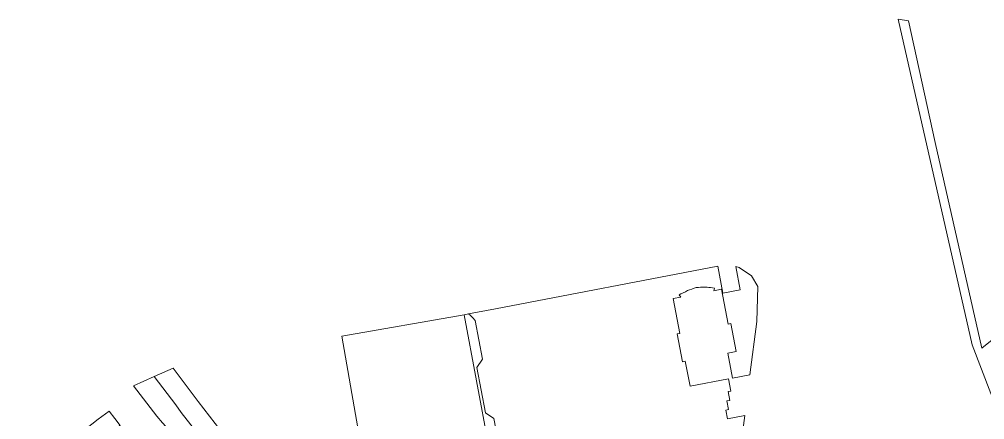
# Model space of a CAD drawing. Header units: metres. Extents: x 113120 to 240396, y 120329 to 242116.
# Drawn here: x 116827.1 to 117099.1, y 121958.4 to 122071.2 of the extents above; entities that cross this region are included whole.
import ezdxf

# ---------------------------------------------------------------- set-up
doc = ezdxf.new("R2010")
doc.units = ezdxf.units.M
doc.header["$LTSCALE"] = 3
doc.layers.add('Bpn_CaPa', color=78, linetype='Continuous', lineweight=0)

msp = doc.modelspace()

# ---------------------------------------------------------------- linework, layer by layer
at = {"layer": 'Bpn_CaPa'}
for points in [[(117176.65, 121950.76), (117177.07, 121950.41), (117188.58, 121943.23), (117157.7, 121865.89), (117139.38, 121885.26), (117116.1, 121925.85), (117095.52, 121979.45), (117074.67, 122071.19), (117077.55, 122070.73), (117085.08, 122036.51), (117098.28, 121978.49), (117124.78, 121999.85), (117131.96, 121990.91), (117134.04, 121988.22), (117139.85, 121982.48), (117148.43, 121974.45), (117157.78, 121965.69), (117163.33, 121961.3), (117169.87, 121956.11), (117176.65, 121950.76)], [(116900.17, 121914.62), (116896.68, 121919.48), (116891.62, 121926.31), (116885.4, 121934.71), (116890.52, 121937.65), (116895.28, 121940.4), (116899.69, 121942.94), (116902.24, 121944.41), (116910.15, 121948.97), (116922.5, 121956.09), (116917.97, 121981.87), (116952.42, 121987.94), (116959.4, 121950.7), (116902.9, 121910.83), (116900.17, 121914.62)], [(116870.4, 121972.92), (116877.45, 121963.46), (116882.27, 121957.26), (116895.28, 121940.4), (116890.52, 121937.65), (116872.69, 121960.34), (116871.17, 121962.56), (116865.06, 121970.54), (116870.4, 121972.92)], [(116879.57, 121942.21), (116876.03, 121946.75), (116873.34, 121950.2), (116872.33, 121951.42), (116868.78, 121956), (116868.41, 121956.43), (116867.42, 121957.49), (116865.83, 121959.33), (116859.23, 121967.89), (116865.06, 121970.54), (116871.17, 121962.56), (116872.69, 121960.34), (116890.52, 121937.65), (116885.4, 121934.71), (116882.37, 121938.61), (116879.57, 121942.21)], [(116855.53, 121956.7), (116851.97, 121954.37), (116851.35, 121955.34), (116844.32, 121949.68), (116842.89, 121948.54), (116829.52, 121937.78), (116827.1, 121941.23), (116838.27, 121949.77), (116849.32, 121958.52), (116852.45, 121960.75), (116854.05, 121958.65), (116855.53, 121956.7)]]:
    msp.add_lwpolyline(points, close=True, dxfattribs=at)
for points in [[(116961.83, 121953.3), (116960.8, 121958.71), (116958.46, 121960.3), (116956.01, 121973.06), (116957.6, 121975.4), (116955.51, 121986.3), (116954.87, 121987.06), (116954.15, 121987.77), (116953.66, 121988.18), (116961.28, 121989.64), (117023.84, 122001.65), (117025.3, 121994.02), (117030.21, 121994.97), (117028.95, 122001.5), (117029.92, 122001.29), (117033.34, 121998.88), (117035.12, 121995.91), (117034.86, 121986.02), (117032.92, 121971.01), (117028.01, 121970.07), (117026.65, 121977.14), (117029.03, 121977.59), (117027.52, 121985.44), (117026.82, 121985.3), (117024.94, 121995.12), (117022.76, 121994.71), (117022.95, 121995.46), (117022.38, 121995.52), (117021.84, 121995.57), (117021.32, 121995.62), (117020.87, 121995.67), (117020.37, 121995.72), (117019.63, 121995.69), (117019, 121995.66), (117018.39, 121995.64), (117017.77, 121995.61), (117017.21, 121995.41), (117016.52, 121995.16), (117015.92, 121994.94), (117015.33, 121994.73), (117014.74, 121994.43), (117014.12, 121994.12), (117013.49, 121993.8), (117013.01, 121993.56), (117013.46, 121992.92), (117011.29, 121992.51), (117013.18, 121982.69), (117012.39, 121982.54), (117013.9, 121974.69), (117014.68, 121974.84), (117016.04, 121967.77), (117026.91, 121969.85), (117026.91, 121969.85), (117027.57, 121966.42), (117026.76, 121966.26), (117027.23, 121963.81), (117026.43, 121963.65), (117026.9, 121961.2), (117026.09, 121961.04), (117026.56, 121958.59), (117031.47, 121959.53), (117029.12, 121941.75)], [(116959.4, 121950.7), (116952.42, 121987.94), (116953.66, 121988.18), (116954.15, 121987.77), (116954.87, 121987.06), (116955.51, 121986.3), (116957.6, 121975.4), (116956.01, 121973.06), (116958.46, 121960.3), (116960.8, 121958.71), (116961.83, 121953.3)]]:
    msp.add_lwpolyline(points, dxfattribs=at)

doc.saveas('drawing.dxf')
